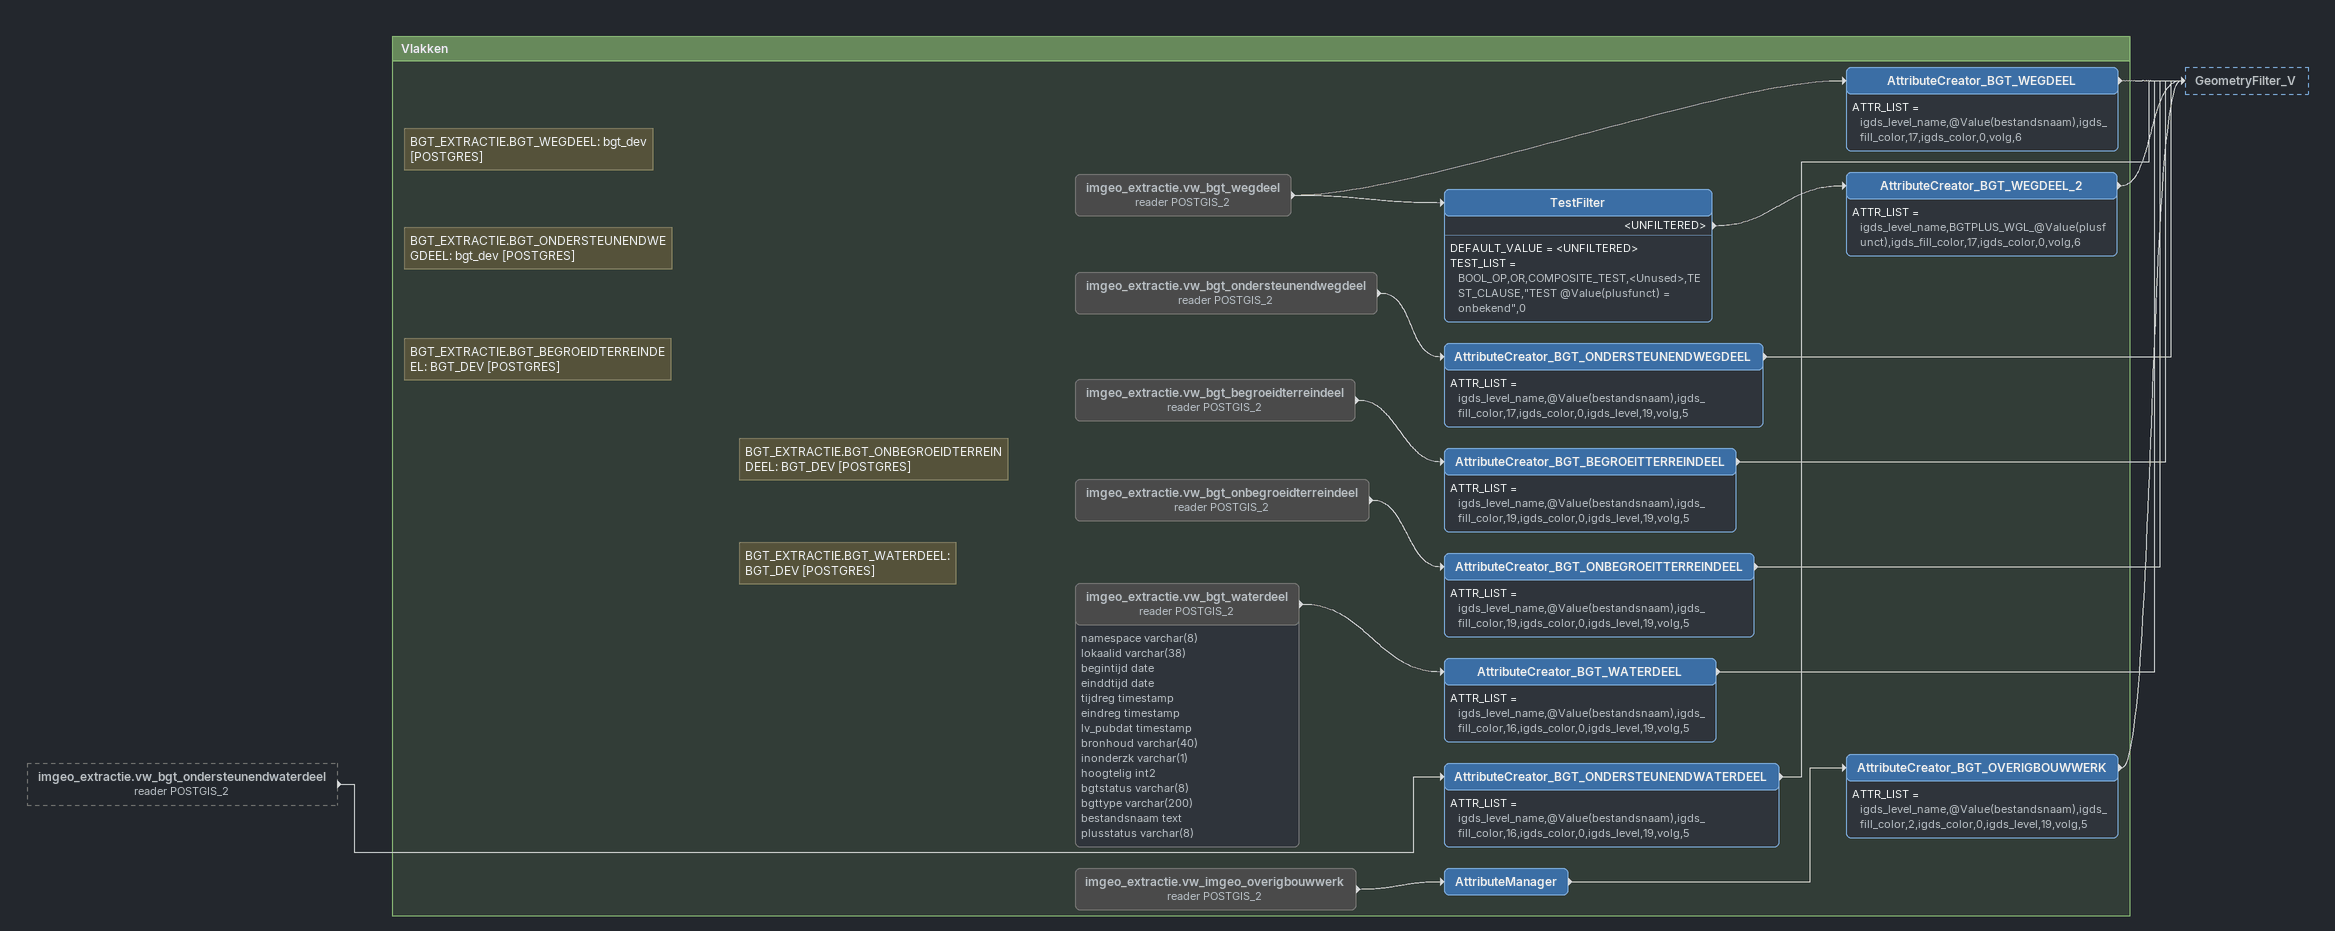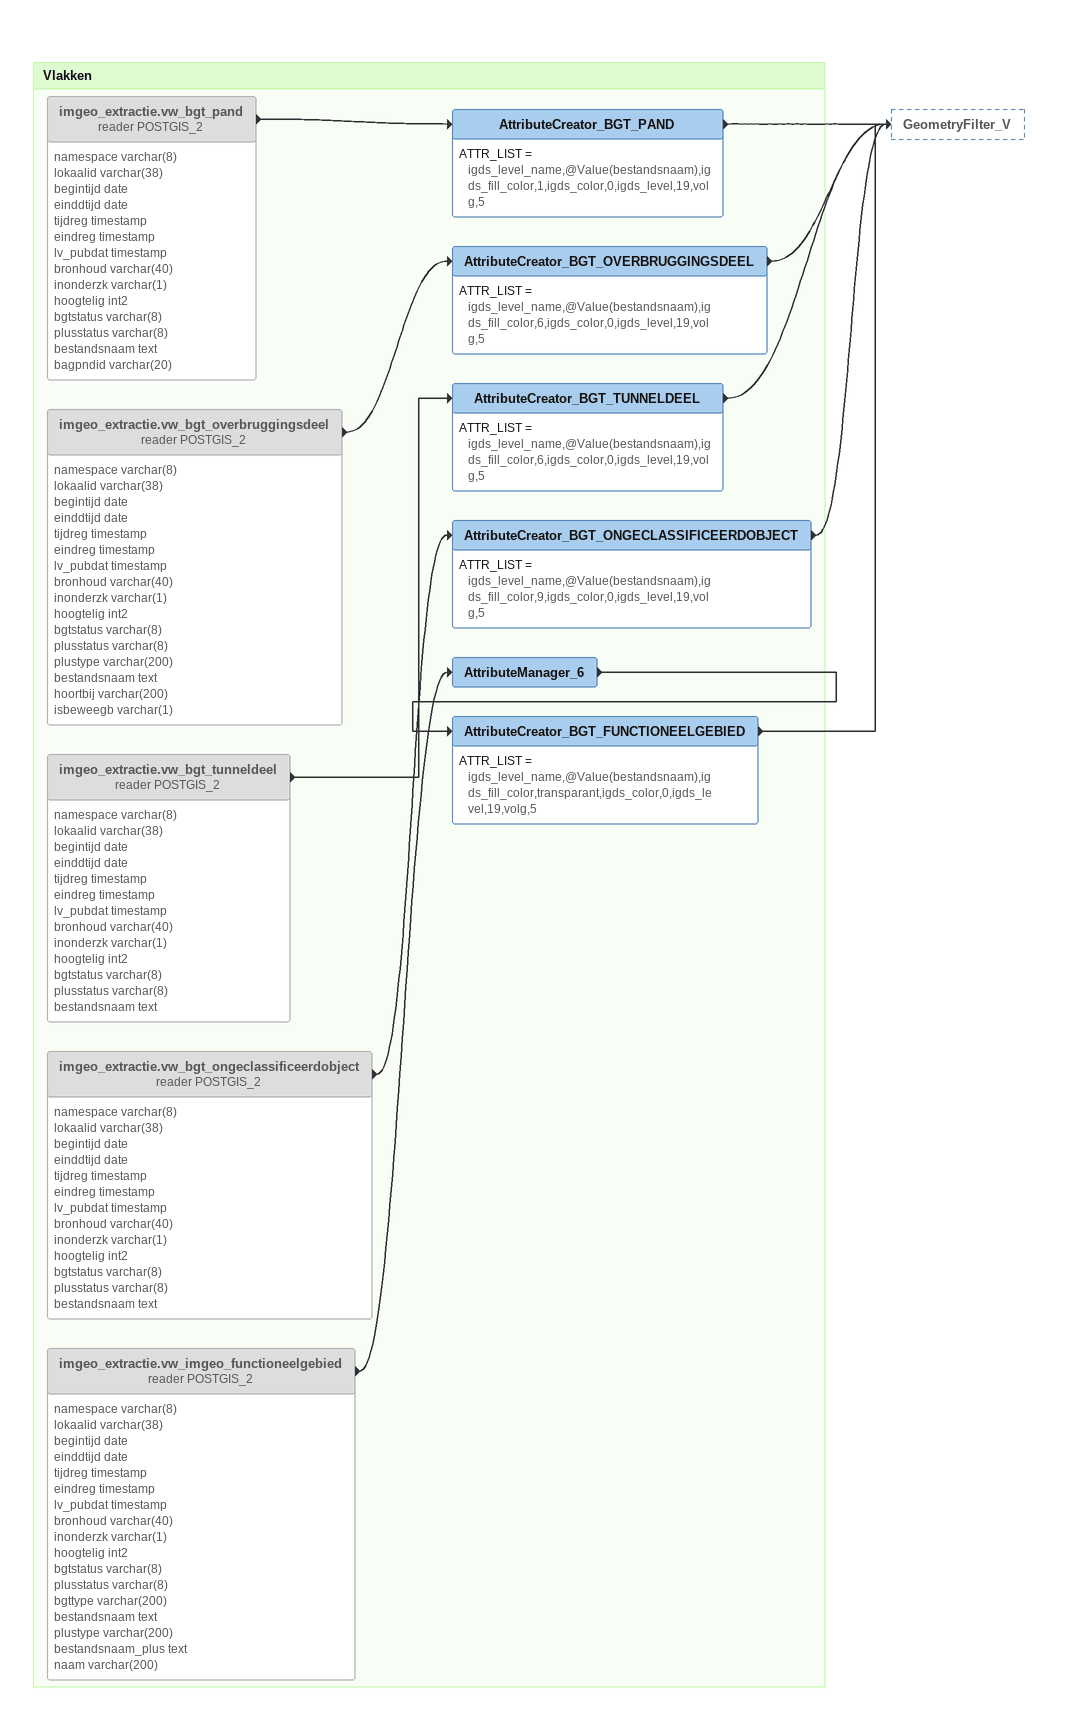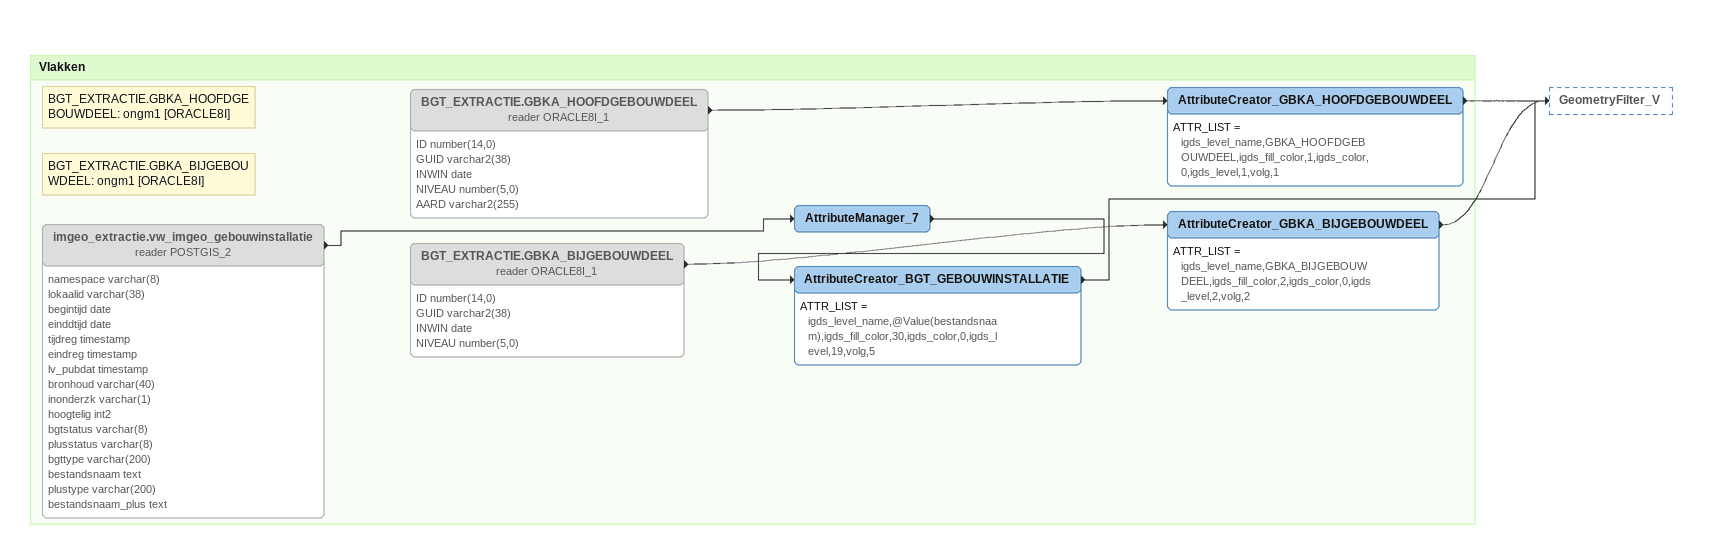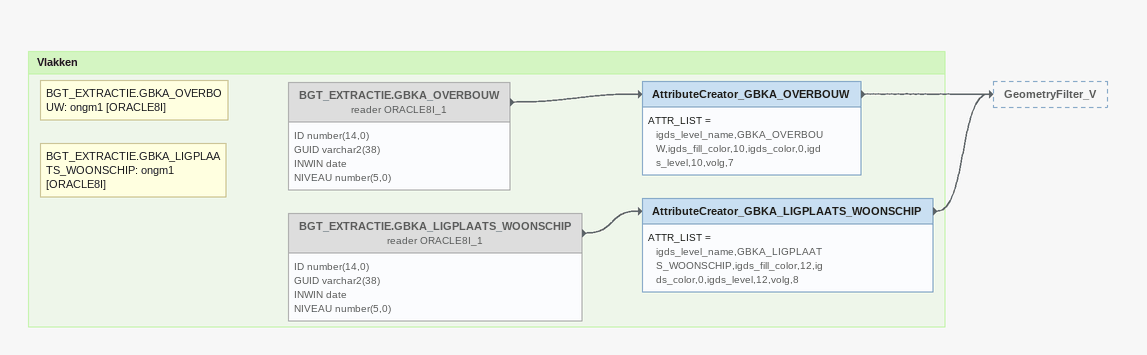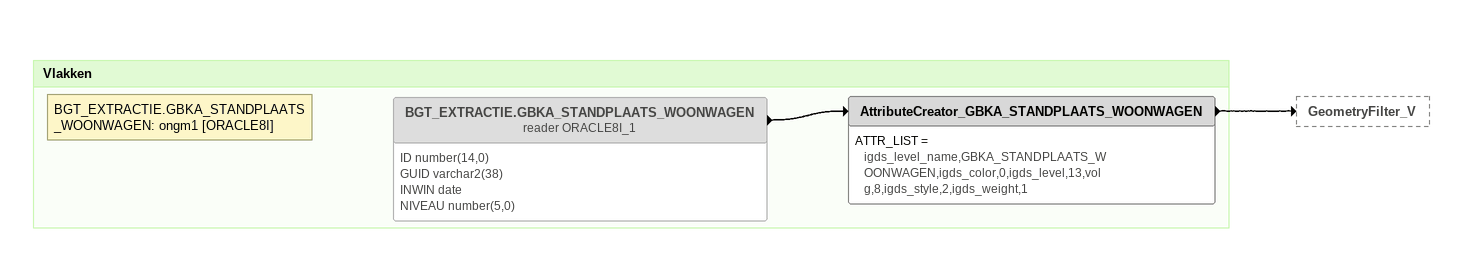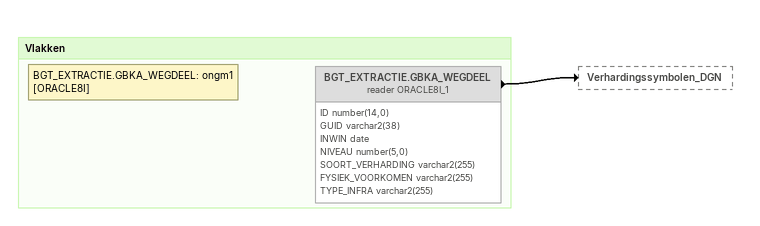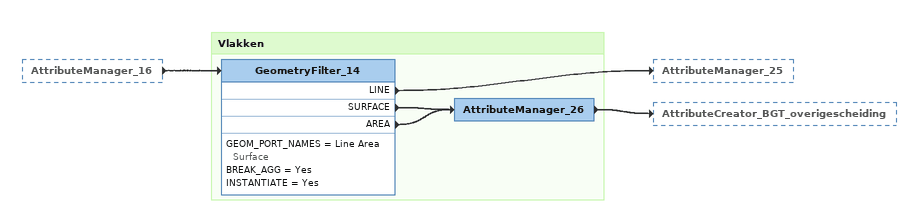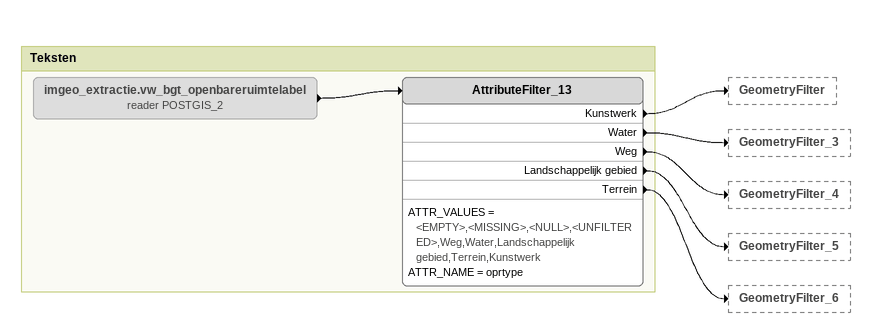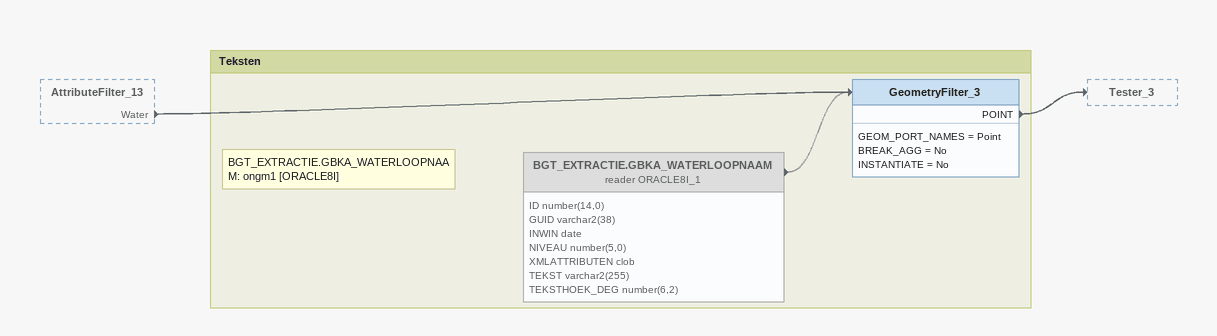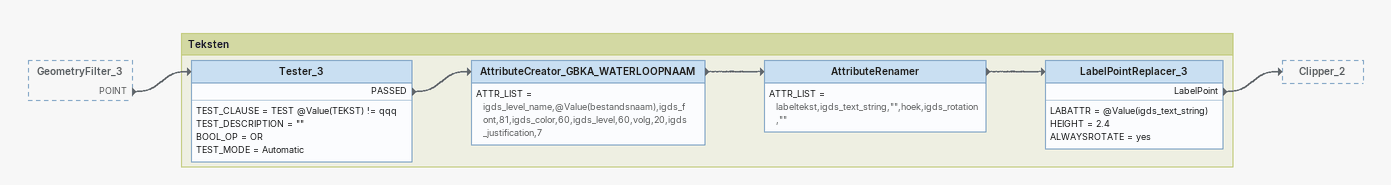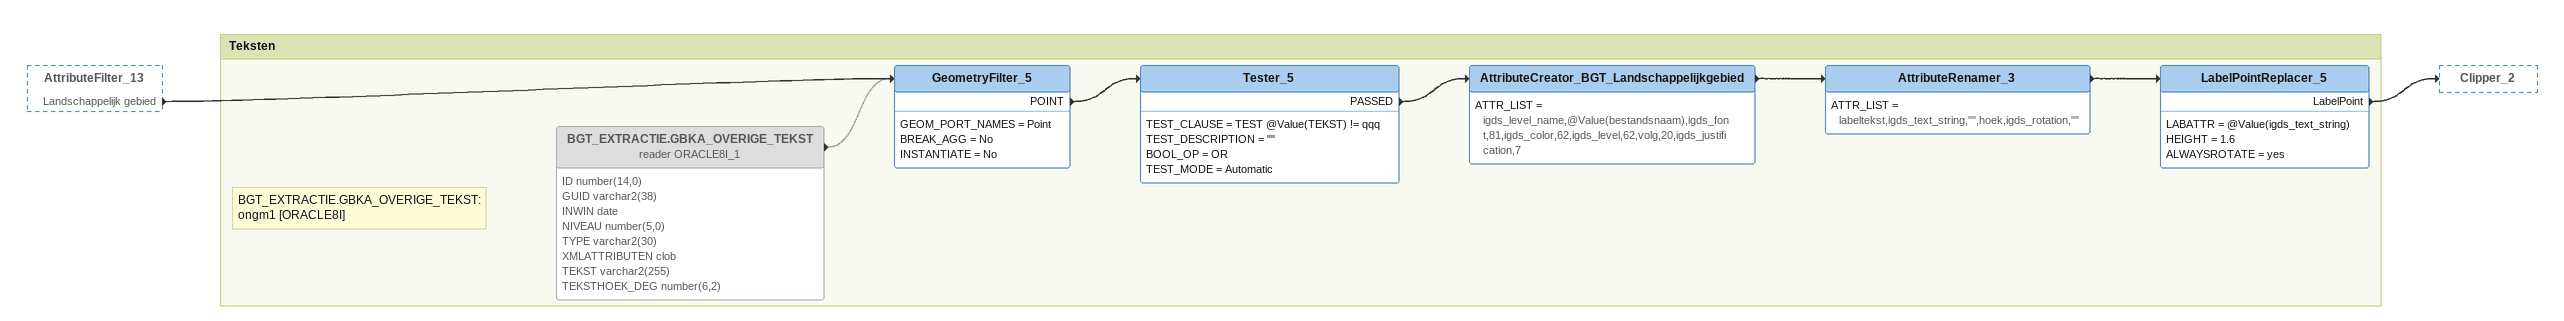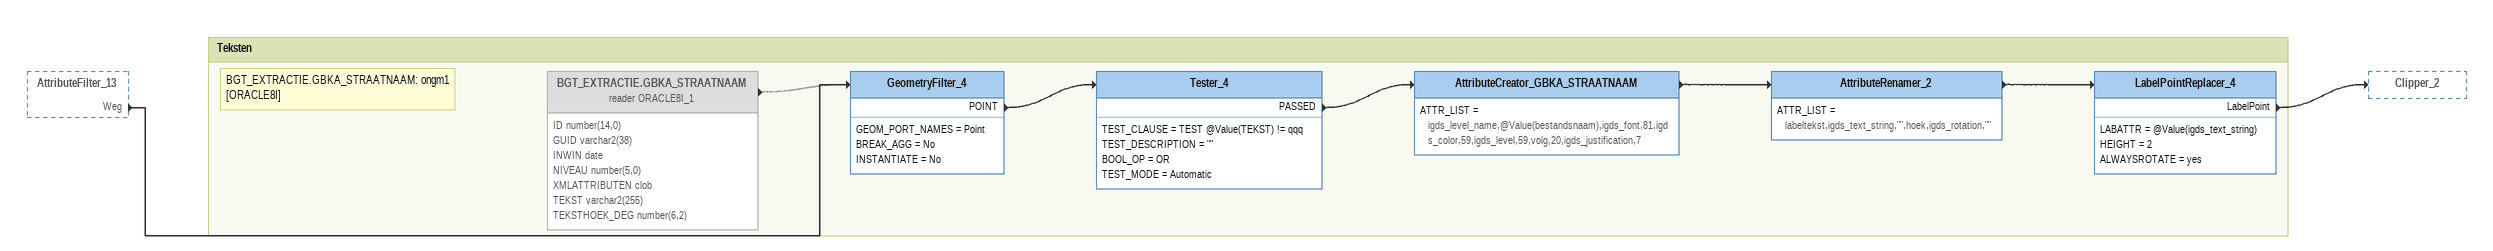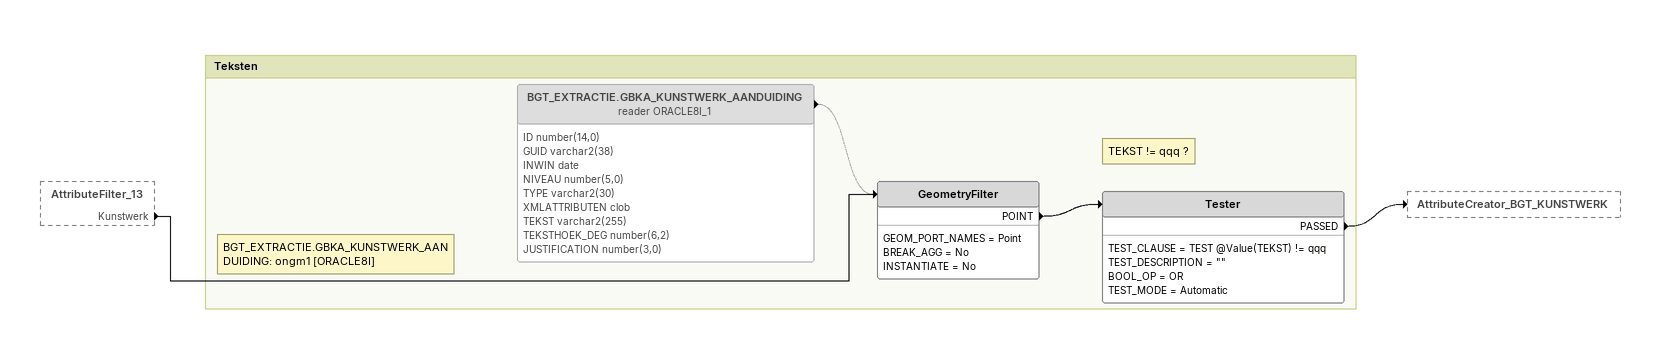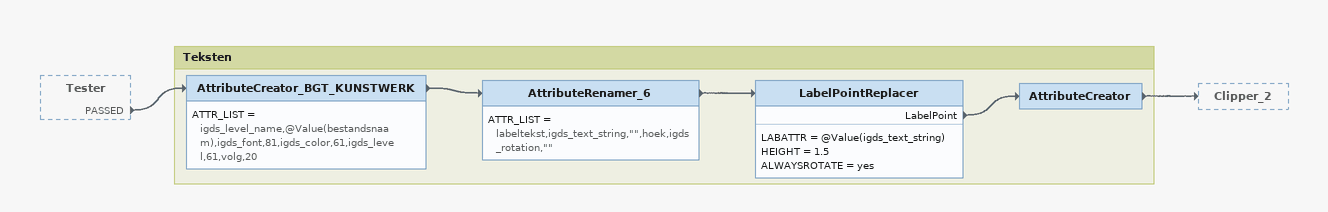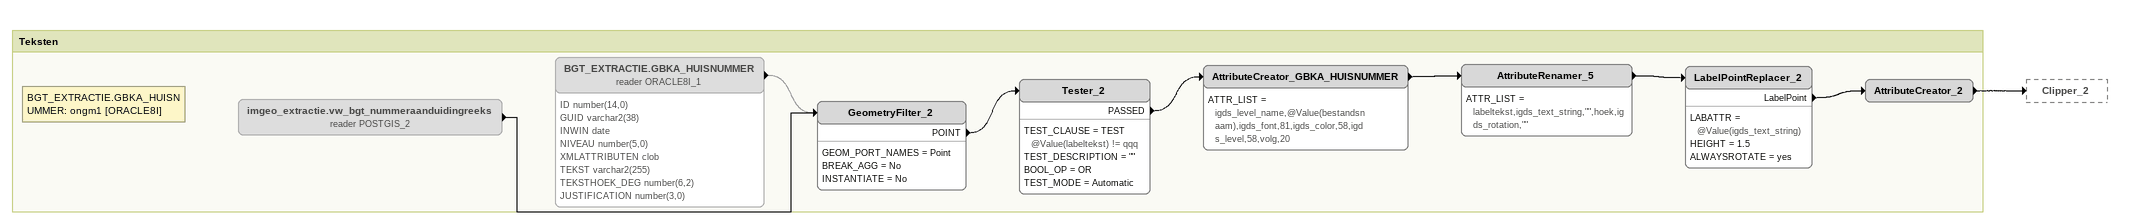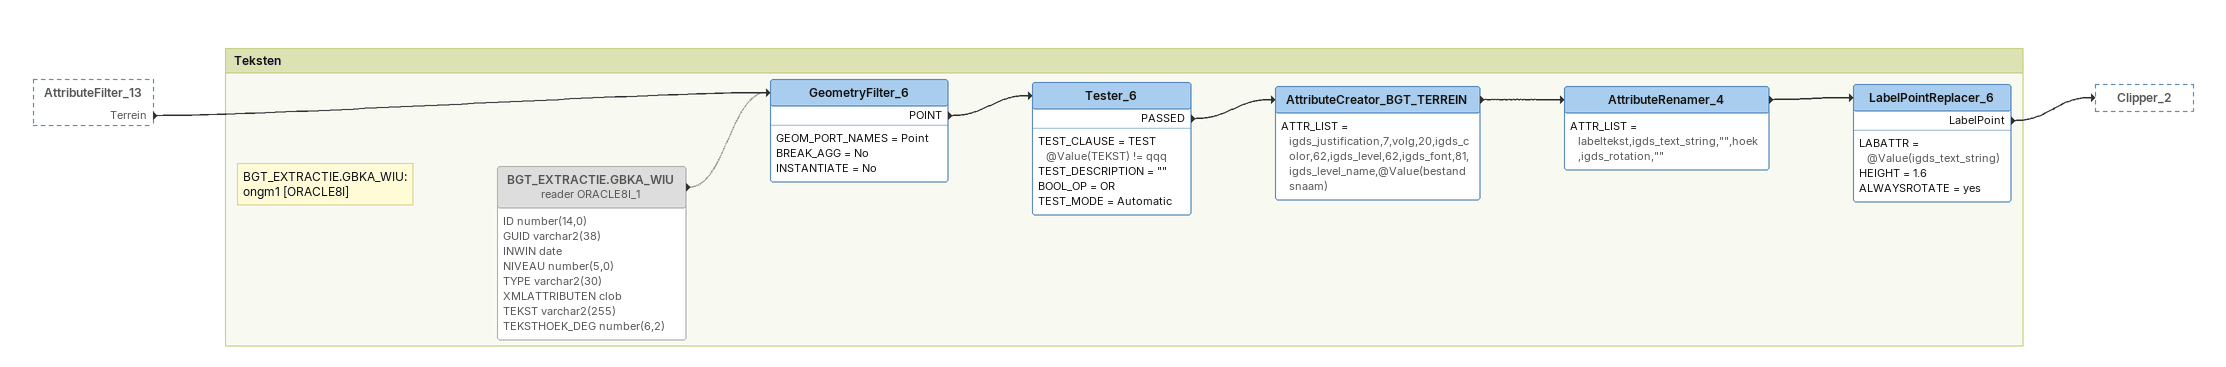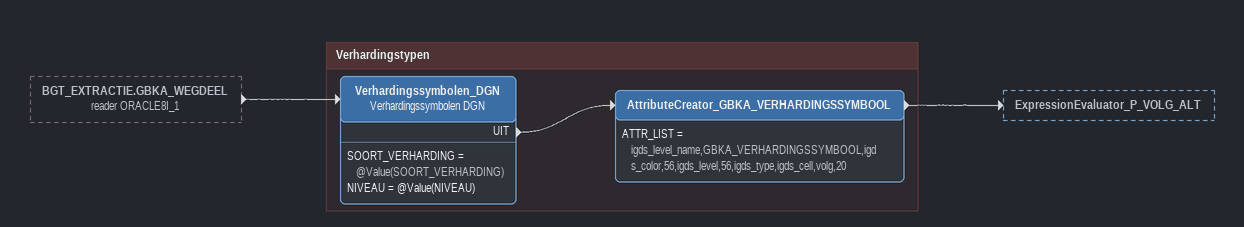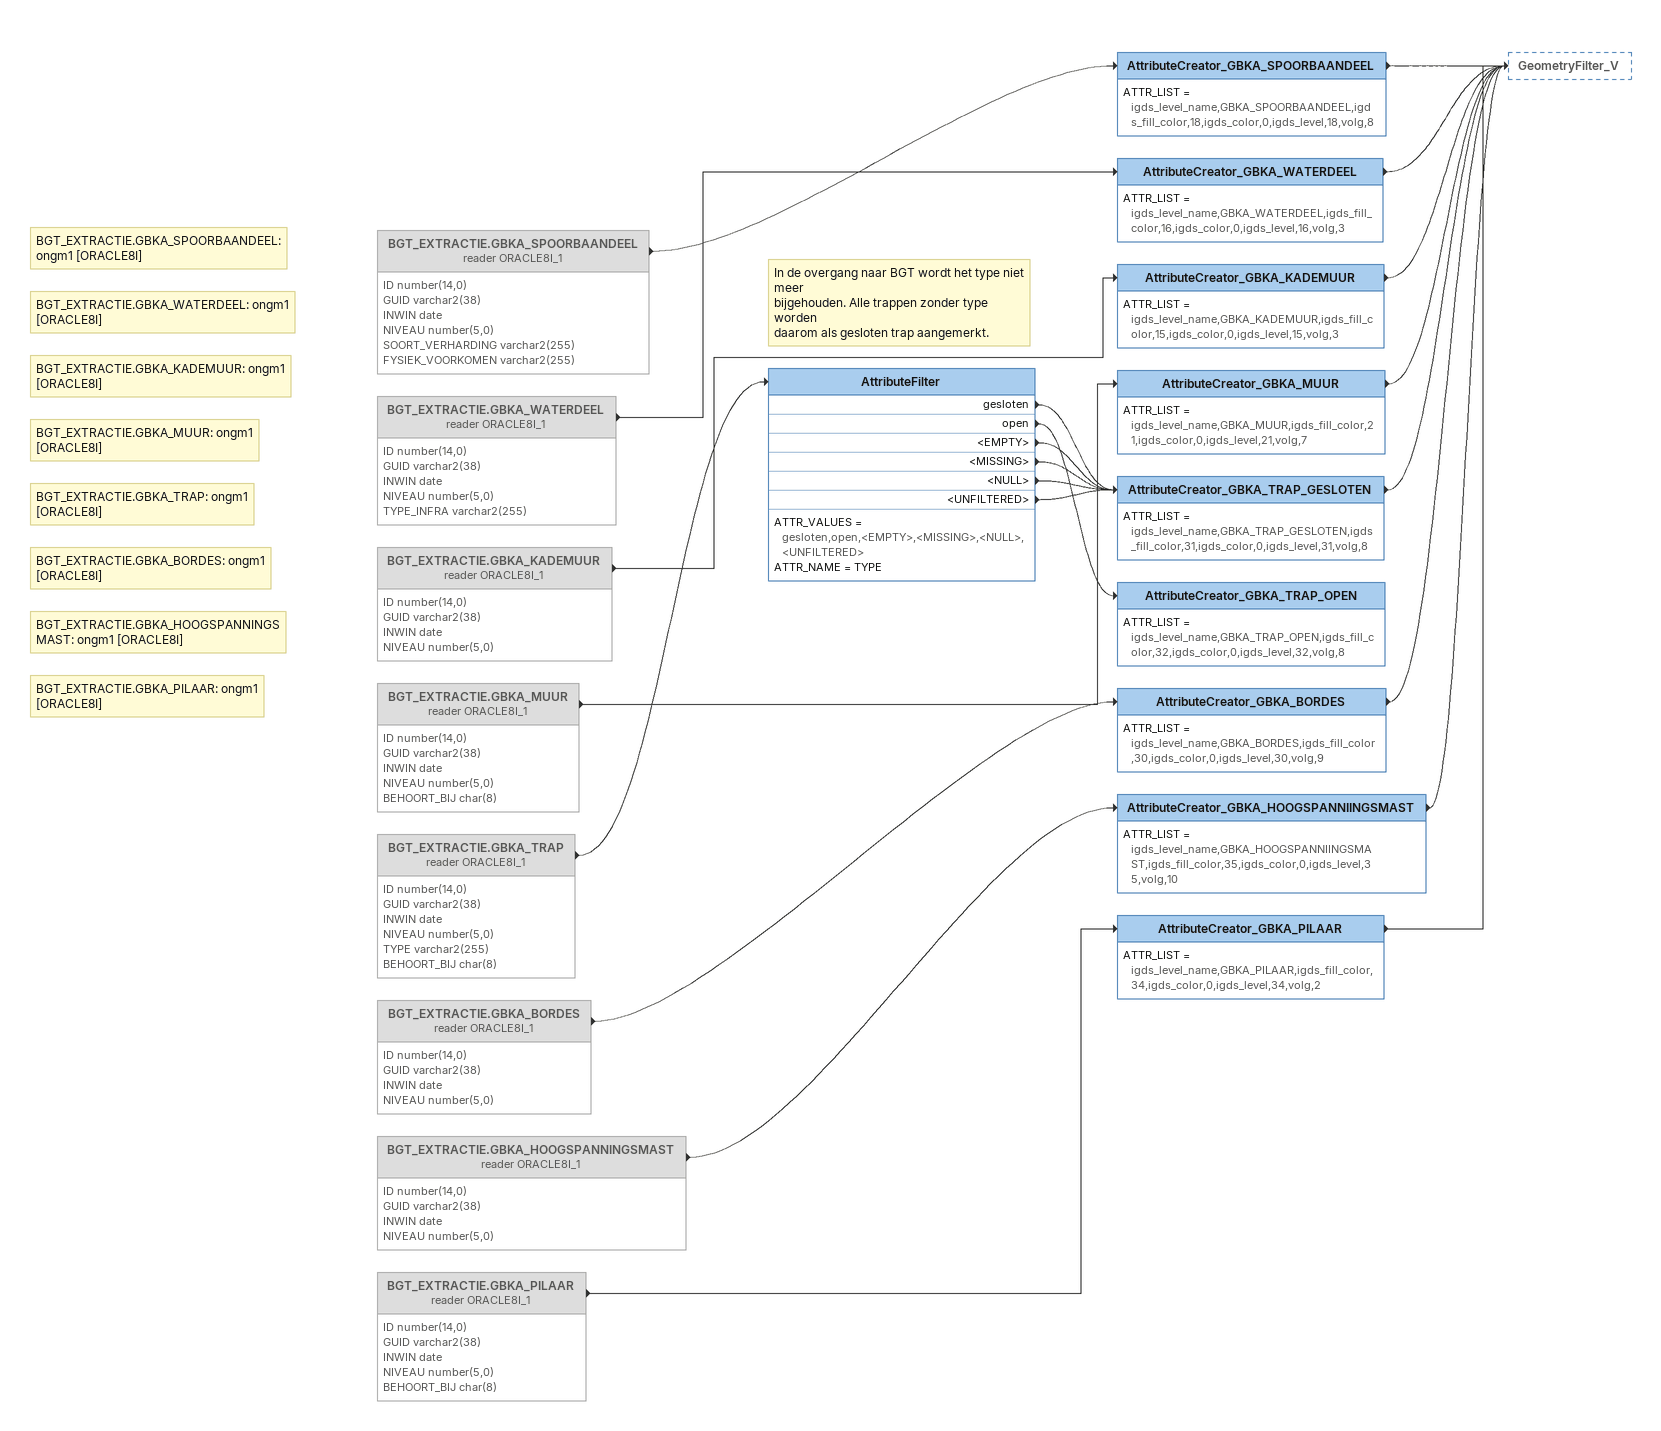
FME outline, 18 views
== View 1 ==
imgeo_extractie.vw_bgt_ondersteunendwaterdeel (reader POSTGIS_2) [outside]
    -> AttributeCreator_BGT_ONDERSTEUNENDWATERDEEL

Bookmark: Vlakken
Note: BGT_EXTRACTIE.BGT_BEGROEIDTERREINDEEL: BGT_DEV [POSTGRES]
imgeo_extractie.vw_bgt_begroeidterreindeel (reader POSTGIS_2) [off]
    -> AttributeCreator_BGT_BEGROEITTERREINDEEL
AttributeCreator_BGT_BEGROEITTERREINDEEL
    ATTR_LIST = igds_level_name,@Value(bestandsnaam),igds_fill_color,19,igds_color,0,igds_level,19,volg,5
    -> GeometryFilter_V
AttributeCreator_BGT_ONDERSTEUNENDWATERDEEL
    ATTR_LIST = igds_level_name,@Value(bestandsnaam),igds_fill_color,16,igds_color,0,igds_level,19,volg,5
    -> GeometryFilter_V
Note: BGT_EXTRACTIE.BGT_WEGDEEL: bgt_dev [POSTGRES]
imgeo_extractie.vw_bgt_wegdeel (reader POSTGIS_2) [off]
    -> TestFilter
    -> AttributeCreator_BGT_WEGDEEL
AttributeCreator_BGT_WEGDEEL
    ATTR_LIST = igds_level_name,@Value(bestandsnaam),igds_fill_color,17,igds_color,0,volg,6
    -> GeometryFilter_V
TestFilter
    DEFAULT_VALUE = <UNFILTERED>
    TEST_LIST = BOOL_OP,OR,COMPOSITE_TEST,<Unused>,TEST_CLAUSE,"TEST @Value(plusfunct) = onbekend",0
    <UNFILTERED> -> AttributeCreator_BGT_WEGDEEL_2
AttributeCreator_BGT_WEGDEEL_2
    ATTR_LIST = igds_level_name,BGTPLUS_WGL_@Value(plusfunct),igds_fill_color,17,igds_color,0,volg,6
    -> GeometryFilter_V
Note: BGT_EXTRACTIE.BGT_ONDERSTEUNENDWEGDEEL: bgt_dev [POSTGRES]
imgeo_extractie.vw_bgt_ondersteunendwegdeel (reader POSTGIS_2) [off]
    -> AttributeCreator_BGT_ONDERSTEUNENDWEGDEEL
AttributeCreator_BGT_ONDERSTEUNENDWEGDEEL
    ATTR_LIST = igds_level_name,@Value(bestandsnaam),igds_fill_color,17,igds_color,0,igds_level,19,volg,5
    -> GeometryFilter_V
Note: BGT_EXTRACTIE.BGT_ONBEGROEIDTERREINDEEL: BGT_DEV [POSTGRES]
imgeo_extractie.vw_bgt_onbegroeidterreindeel (reader POSTGIS_2) [off]
    -> AttributeCreator_BGT_ONBEGROEITTERREINDEEL
AttributeCreator_BGT_ONBEGROEITTERREINDEEL
    ATTR_LIST = igds_level_name,@Value(bestandsnaam),igds_fill_color,19,igds_color,0,igds_level,19,volg,5
    -> GeometryFilter_V
Note: BGT_EXTRACTIE.BGT_WATERDEEL: BGT_DEV [POSTGRES]
imgeo_extractie.vw_bgt_waterdeel (reader POSTGIS_2) [off]
    attributes: namespace varchar(8), lokaalid varchar(38), begintijd date, einddtijd date, tijdreg timestamp, eindreg timestamp, lv_pubdat timestamp, bronhoud varchar(40), inonderzk varchar(1), hoogtelig int2, bgtstatus varchar(8), bgttype varchar(200), bestandsnaam text, plusstatus varchar(8)
    -> AttributeCreator_BGT_WATERDEEL
AttributeCreator_BGT_WATERDEEL
    ATTR_LIST = igds_level_name,@Value(bestandsnaam),igds_fill_color,16,igds_color,0,igds_level,19,volg,5
    -> GeometryFilter_V
imgeo_extractie.vw_imgeo_overigbouwwerk (reader POSTGIS_2) [off]
    -> AttributeManager
AttributeManager
    -> AttributeCreator_BGT_OVERIGBOUWWERK
AttributeCreator_BGT_OVERIGBOUWWERK
    ATTR_LIST = igds_level_name,@Value(bestandsnaam),igds_fill_color,2,igds_color,0,igds_level,19,volg,5
    -> GeometryFilter_V

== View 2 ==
Bookmark: Vlakken
imgeo_extractie.vw_bgt_pand (reader POSTGIS_2) [off]
    attributes: namespace varchar(8), lokaalid varchar(38), begintijd date, einddtijd date, tijdreg timestamp, eindreg timestamp, lv_pubdat timestamp, bronhoud varchar(40), inonderzk varchar(1), hoogtelig int2, bgtstatus varchar(8), plusstatus varchar(8), bestandsnaam text, bagpndid varchar(20)
    -> AttributeCreator_BGT_PAND
AttributeCreator_BGT_PAND
    ATTR_LIST = igds_level_name,@Value(bestandsnaam),igds_fill_color,1,igds_color,0,igds_level,19,volg,5
    -> GeometryFilter_V
imgeo_extractie.vw_bgt_overbruggingsdeel (reader POSTGIS_2) [off]
    attributes: namespace varchar(8), lokaalid varchar(38), begintijd date, einddtijd date, tijdreg timestamp, eindreg timestamp, lv_pubdat timestamp, bronhoud varchar(40), inonderzk varchar(1), hoogtelig int2, bgtstatus varchar(8), plusstatus varchar(8), plustype varchar(200), bestandsnaam text, hoortbij varchar(200), isbeweegb varchar(1)
    -> AttributeCreator_BGT_OVERBRUGGINGSDEEL
AttributeCreator_BGT_OVERBRUGGINGSDEEL
    ATTR_LIST = igds_level_name,@Value(bestandsnaam),igds_fill_color,6,igds_color,0,igds_level,19,volg,5
    -> GeometryFilter_V
imgeo_extractie.vw_bgt_tunneldeel (reader POSTGIS_2) [off]
    attributes: namespace varchar(8), lokaalid varchar(38), begintijd date, einddtijd date, tijdreg timestamp, eindreg timestamp, lv_pubdat timestamp, bronhoud varchar(40), inonderzk varchar(1), hoogtelig int2, bgtstatus varchar(8), plusstatus varchar(8), bestandsnaam text
    -> AttributeCreator_BGT_TUNNELDEEL
AttributeCreator_BGT_TUNNELDEEL
    ATTR_LIST = igds_level_name,@Value(bestandsnaam),igds_fill_color,6,igds_color,0,igds_level,19,volg,5
    -> GeometryFilter_V
imgeo_extractie.vw_bgt_ongeclassificeerdobject (reader POSTGIS_2) [off]
    attributes: namespace varchar(8), lokaalid varchar(38), begintijd date, einddtijd date, tijdreg timestamp, eindreg timestamp, lv_pubdat timestamp, bronhoud varchar(40), inonderzk varchar(1), hoogtelig int2, bgtstatus varchar(8), plusstatus varchar(8), bestandsnaam text
    -> AttributeCreator_BGT_ONGECLASSIFICEERDOBJECT
AttributeCreator_BGT_ONGECLASSIFICEERDOBJECT
    ATTR_LIST = igds_level_name,@Value(bestandsnaam),igds_fill_color,9,igds_color,0,igds_level,19,volg,5
    -> GeometryFilter_V
imgeo_extractie.vw_imgeo_functioneelgebied (reader POSTGIS_2) [off]
    attributes: namespace varchar(8), lokaalid varchar(38), begintijd date, einddtijd date, tijdreg timestamp, eindreg timestamp, lv_pubdat timestamp, bronhoud varchar(40), inonderzk varchar(1), hoogtelig int2, bgtstatus varchar(8), plusstatus varchar(8), bgttype varchar(200), bestandsnaam text, plustype varchar(200), bestandsnaam_plus text, naam varchar(200)
    -> AttributeManager_6
AttributeManager_6
    -> AttributeCreator_BGT_FUNCTIONEELGEBIED
AttributeCreator_BGT_FUNCTIONEELGEBIED
    ATTR_LIST = igds_level_name,@Value(bestandsnaam),igds_fill_color,transparant,igds_color,0,igds_level,19,volg,5
    -> GeometryFilter_V

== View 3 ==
Bookmark: Vlakken
imgeo_extractie.vw_imgeo_gebouwinstallatie (reader POSTGIS_2) [off]
    attributes: namespace varchar(8), lokaalid varchar(38), begintijd date, einddtijd date, tijdreg timestamp, eindreg timestamp, lv_pubdat timestamp, bronhoud varchar(40), inonderzk varchar(1), hoogtelig int2, bgtstatus varchar(8), plusstatus varchar(8), bgttype varchar(200), bestandsnaam text, plustype varchar(200), bestandsnaam_plus text
    -> AttributeManager_7
AttributeManager_7
    -> AttributeCreator_BGT_GEBOUWINSTALLATIE
AttributeCreator_BGT_GEBOUWINSTALLATIE
    ATTR_LIST = igds_level_name,@Value(bestandsnaam),igds_fill_color,30,igds_color,0,igds_level,19,volg,5
    -> GeometryFilter_V
Note: BGT_EXTRACTIE.GBKA_HOOFDGEBOUWDEEL: ongm1 [ORACLE8I]
BGT_EXTRACTIE.GBKA_HOOFDGEBOUWDEEL (reader ORACLE8I_1) [off]
    attributes: ID number(14,0), GUID varchar2(38), INWIN date, NIVEAU number(5,0), AARD varchar2(255)
    -> AttributeCreator_GBKA_HOOFDGEBOUWDEEL
AttributeCreator_GBKA_HOOFDGEBOUWDEEL
    ATTR_LIST = igds_level_name,GBKA_HOOFDGEBOUWDEEL,igds_fill_color,1,igds_color,0,igds_level,1,volg,1
    -> GeometryFilter_V
Note: BGT_EXTRACTIE.GBKA_BIJGEBOUWDEEL: ongm1 [ORACLE8I]
BGT_EXTRACTIE.GBKA_BIJGEBOUWDEEL (reader ORACLE8I_1) [off]
    attributes: ID number(14,0), GUID varchar2(38), INWIN date, NIVEAU number(5,0)
    -> AttributeCreator_GBKA_BIJGEBOUWDEEL
AttributeCreator_GBKA_BIJGEBOUWDEEL
    ATTR_LIST = igds_level_name,GBKA_BIJGEBOUWDEEL,igds_fill_color,2,igds_color,0,igds_level,2,volg,2
    -> GeometryFilter_V

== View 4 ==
Bookmark: Vlakken
Note: BGT_EXTRACTIE.GBKA_OVERBOUW: ongm1 [ORACLE8I]
BGT_EXTRACTIE.GBKA_OVERBOUW (reader ORACLE8I_1) [off]
    attributes: ID number(14,0), GUID varchar2(38), INWIN date, NIVEAU number(5,0)
    -> AttributeCreator_GBKA_OVERBOUW
AttributeCreator_GBKA_OVERBOUW
    ATTR_LIST = igds_level_name,GBKA_OVERBOUW,igds_fill_color,10,igds_color,0,igds_level,10,volg,7
    -> GeometryFilter_V
Note: BGT_EXTRACTIE.GBKA_LIGPLAATS_WOONSCHIP: ongm1 [ORACLE8I]
BGT_EXTRACTIE.GBKA_LIGPLAATS_WOONSCHIP (reader ORACLE8I_1) [off]
    attributes: ID number(14,0), GUID varchar2(38), INWIN date, NIVEAU number(5,0)
    -> AttributeCreator_GBKA_LIGPLAATS_WOONSCHIP
AttributeCreator_GBKA_LIGPLAATS_WOONSCHIP
    ATTR_LIST = igds_level_name,GBKA_LIGPLAATS_WOONSCHIP,igds_fill_color,12,igds_color,0,igds_level,12,volg,8
    -> GeometryFilter_V

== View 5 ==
Bookmark: Vlakken
Note: BGT_EXTRACTIE.GBKA_STANDPLAATS_WOONWAGEN: ongm1 [ORACLE8I]
BGT_EXTRACTIE.GBKA_STANDPLAATS_WOONWAGEN (reader ORACLE8I_1) [off]
    attributes: ID number(14,0), GUID varchar2(38), INWIN date, NIVEAU number(5,0)
    -> AttributeCreator_GBKA_STANDPLAATS_WOONWAGEN
AttributeCreator_GBKA_STANDPLAATS_WOONWAGEN
    ATTR_LIST = igds_level_name,GBKA_STANDPLAATS_WOONWAGEN,igds_color,0,igds_level,13,volg,8,igds_style,2,igds_weight,1
    -> GeometryFilter_V

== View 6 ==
Bookmark: Vlakken
Note: BGT_EXTRACTIE.GBKA_WEGDEEL: ongm1 [ORACLE8I]
BGT_EXTRACTIE.GBKA_WEGDEEL (reader ORACLE8I_1) [off]
    attributes: ID number(14,0), GUID varchar2(38), INWIN date, NIVEAU number(5,0), SOORT_VERHARDING varchar2(255), FYSIEK_VOORKOMEN varchar2(255), TYPE_INFRA varchar2(255)
    -> Verhardingssymbolen_DGN

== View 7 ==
AttributeManager_16 [outside]
    -> GeometryFilter_14

Bookmark: Vlakken
GeometryFilter_14
    GEOM_PORT_NAMES = Line Area Surface
    BREAK_AGG = Yes
    INSTANTIATE = Yes
    LINE -> AttributeManager_25
    SURFACE -> AttributeManager_26
    AREA -> AttributeManager_26
AttributeManager_26
    -> AttributeCreator_BGT_overigescheiding

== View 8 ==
Bookmark: Teksten
imgeo_extractie.vw_bgt_openbareruimtelabel (reader POSTGIS_2) [off]
    -> AttributeFilter_13
AttributeFilter_13
    ATTR_VALUES = <EMPTY>,<MISSING>,<NULL>,<UNFILTERED>,Weg,Water,Landschappelijk gebied,Terrein,Kunstwerk
    ATTR_NAME = oprtype
    Kunstwerk -> GeometryFilter
    Water -> GeometryFilter_3
    Weg -> GeometryFilter_4
    Landschappelijk gebied -> GeometryFilter_5
    Terrein -> GeometryFilter_6

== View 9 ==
AttributeFilter_13 [outside]
    Water -> GeometryFilter_3

Bookmark: Teksten
Note: BGT_EXTRACTIE.GBKA_WATERLOOPNAAM: ongm1 [ORACLE8I]
BGT_EXTRACTIE.GBKA_WATERLOOPNAAM (reader ORACLE8I_1) [off]
    attributes: ID number(14,0), GUID varchar2(38), INWIN date, NIVEAU number(5,0), XMLATTRIBUTEN clob, TEKST varchar2(255), TEKSTHOEK_DEG number(6,2)
    -> GeometryFilter_3 [off]
GeometryFilter_3
    GEOM_PORT_NAMES = Point
    BREAK_AGG = No
    INSTANTIATE = No
    POINT -> Tester_3

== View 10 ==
GeometryFilter_3 [outside]
    POINT -> Tester_3

Bookmark: Teksten
Tester_3
    TEST_CLAUSE = TEST @Value(TEKST) != qqq
    TEST_DESCRIPTION = ""
    BOOL_OP = OR
    TEST_MODE = Automatic
    PASSED -> AttributeCreator_GBKA_WATERLOOPNAAM
AttributeCreator_GBKA_WATERLOOPNAAM
    ATTR_LIST = igds_level_name,@Value(bestandsnaam),igds_font,81,igds_color,60,igds_level,60,volg,20,igds_justification,7
    -> AttributeRenamer
AttributeRenamer
    ATTR_LIST = labeltekst,igds_text_string,"",hoek,igds_rotation,""
    -> LabelPointReplacer_3
LabelPointReplacer_3
    LABATTR = @Value(igds_text_string)
    HEIGHT = 2.4
    ALWAYSROTATE = yes
    LabelPoint -> Clipper_2

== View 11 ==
AttributeFilter_13 [outside]
    Landschappelijk gebied -> GeometryFilter_5

Bookmark: Teksten
Note: BGT_EXTRACTIE.GBKA_OVERIGE_TEKST: ongm1 [ORACLE8I]
BGT_EXTRACTIE.GBKA_OVERIGE_TEKST (reader ORACLE8I_1) [off]
    attributes: ID number(14,0), GUID varchar2(38), INWIN date, NIVEAU number(5,0), TYPE varchar2(30), XMLATTRIBUTEN clob, TEKST varchar2(255), TEKSTHOEK_DEG number(6,2)
    -> GeometryFilter_5 [off]
GeometryFilter_5
    GEOM_PORT_NAMES = Point
    BREAK_AGG = No
    INSTANTIATE = No
    POINT -> Tester_5
Tester_5
    TEST_CLAUSE = TEST @Value(TEKST) != qqq
    TEST_DESCRIPTION = ""
    BOOL_OP = OR
    TEST_MODE = Automatic
    PASSED -> AttributeCreator_BGT_Landschappelijkgebied
AttributeCreator_BGT_Landschappelijkgebied
    ATTR_LIST = igds_level_name,@Value(bestandsnaam),igds_font,81,igds_color,62,igds_level,62,volg,20,igds_justification,7
    -> AttributeRenamer_3
AttributeRenamer_3
    ATTR_LIST = labeltekst,igds_text_string,"",hoek,igds_rotation,""
    -> LabelPointReplacer_5
LabelPointReplacer_5
    LABATTR = @Value(igds_text_string)
    HEIGHT = 1.6
    ALWAYSROTATE = yes
    LabelPoint -> Clipper_2

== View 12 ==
AttributeFilter_13 [outside]
    Weg -> GeometryFilter_4

Bookmark: Teksten
Note: BGT_EXTRACTIE.GBKA_STRAATNAAM: ongm1 [ORACLE8I]
BGT_EXTRACTIE.GBKA_STRAATNAAM (reader ORACLE8I_1) [off]
    attributes: ID number(14,0), GUID varchar2(38), INWIN date, NIVEAU number(5,0), XMLATTRIBUTEN clob, TEKST varchar2(255), TEKSTHOEK_DEG number(6,2)
    -> GeometryFilter_4 [off]
GeometryFilter_4
    GEOM_PORT_NAMES = Point
    BREAK_AGG = No
    INSTANTIATE = No
    POINT -> Tester_4
Tester_4
    TEST_CLAUSE = TEST @Value(TEKST) != qqq
    TEST_DESCRIPTION = ""
    BOOL_OP = OR
    TEST_MODE = Automatic
    PASSED -> AttributeCreator_GBKA_STRAATNAAM
AttributeCreator_GBKA_STRAATNAAM
    ATTR_LIST = igds_level_name,@Value(bestandsnaam),igds_font,81,igds_color,59,igds_level,59,volg,20,igds_justification,7
    -> AttributeRenamer_2
AttributeRenamer_2
    ATTR_LIST = labeltekst,igds_text_string,"",hoek,igds_rotation,""
    -> LabelPointReplacer_4
LabelPointReplacer_4
    LABATTR = @Value(igds_text_string)
    HEIGHT = 2
    ALWAYSROTATE = yes
    LabelPoint -> Clipper_2

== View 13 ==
AttributeFilter_13 [outside]
    Kunstwerk -> GeometryFilter

Bookmark: Teksten
Note: BGT_EXTRACTIE.GBKA_KUNSTWERK_AANDUIDING: ongm1 [ORACLE8I]
BGT_EXTRACTIE.GBKA_KUNSTWERK_AANDUIDING (reader ORACLE8I_1) [off]
    attributes: ID number(14,0), GUID varchar2(38), INWIN date, NIVEAU number(5,0), TYPE varchar2(30), XMLATTRIBUTEN clob, TEKST varchar2(255), TEKSTHOEK_DEG number(6,2), JUSTIFICATION number(3,0)
    -> GeometryFilter [off]
GeometryFilter
    GEOM_PORT_NAMES = Point
    BREAK_AGG = No
    INSTANTIATE = No
    POINT -> Tester
Note: TEKST != qqq ?
Tester
    TEST_CLAUSE = TEST @Value(TEKST) != qqq
    TEST_DESCRIPTION = ""
    BOOL_OP = OR
    TEST_MODE = Automatic
    PASSED -> AttributeCreator_BGT_KUNSTWERK

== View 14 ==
Tester [outside]
    PASSED -> AttributeCreator_BGT_KUNSTWERK

Bookmark: Teksten
AttributeCreator_BGT_KUNSTWERK
    ATTR_LIST = igds_level_name,@Value(bestandsnaam),igds_font,81,igds_color,61,igds_level,61,volg,20
    -> AttributeRenamer_6
AttributeRenamer_6
    ATTR_LIST = labeltekst,igds_text_string,"",hoek,igds_rotation,""
    -> LabelPointReplacer
LabelPointReplacer
    LABATTR = @Value(igds_text_string)
    HEIGHT = 1.5
    ALWAYSROTATE = yes
    LabelPoint -> AttributeCreator
AttributeCreator
    -> Clipper_2

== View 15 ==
Bookmark: Teksten
Note: BGT_EXTRACTIE.GBKA_HUISNUMMER: ongm1 [ORACLE8I]
imgeo_extractie.vw_bgt_nummeraanduidingreeks (reader POSTGIS_2) [off]
    -> GeometryFilter_2
BGT_EXTRACTIE.GBKA_HUISNUMMER (reader ORACLE8I_1) [off]
    attributes: ID number(14,0), GUID varchar2(38), INWIN date, NIVEAU number(5,0), XMLATTRIBUTEN clob, TEKST varchar2(255), TEKSTHOEK_DEG number(6,2), JUSTIFICATION number(3,0)
    -> GeometryFilter_2 [off]
GeometryFilter_2
    GEOM_PORT_NAMES = Point
    BREAK_AGG = No
    INSTANTIATE = No
    POINT -> Tester_2
Tester_2
    TEST_CLAUSE = TEST @Value(labeltekst) != qqq
    TEST_DESCRIPTION = ""
    BOOL_OP = OR
    TEST_MODE = Automatic
    PASSED -> AttributeCreator_GBKA_HUISNUMMER
AttributeCreator_GBKA_HUISNUMMER
    ATTR_LIST = igds_level_name,@Value(bestandsnaam),igds_font,81,igds_color,58,igds_level,58,volg,20
    -> AttributeRenamer_5
AttributeRenamer_5
    ATTR_LIST = labeltekst,igds_text_string,"",hoek,igds_rotation,""
    -> LabelPointReplacer_2
LabelPointReplacer_2
    LABATTR = @Value(igds_text_string)
    HEIGHT = 1.5
    ALWAYSROTATE = yes
    LabelPoint -> AttributeCreator_2
AttributeCreator_2
    -> Clipper_2

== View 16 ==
AttributeFilter_13 [outside]
    Terrein -> GeometryFilter_6

Bookmark: Teksten
Note: BGT_EXTRACTIE.GBKA_WIU: ongm1 [ORACLE8I]
BGT_EXTRACTIE.GBKA_WIU (reader ORACLE8I_1) [off]
    attributes: ID number(14,0), GUID varchar2(38), INWIN date, NIVEAU number(5,0), TYPE varchar2(30), XMLATTRIBUTEN clob, TEKST varchar2(255), TEKSTHOEK_DEG number(6,2)
    -> GeometryFilter_6 [off]
GeometryFilter_6
    GEOM_PORT_NAMES = Point
    BREAK_AGG = No
    INSTANTIATE = No
    POINT -> Tester_6
Tester_6
    TEST_CLAUSE = TEST @Value(TEKST) != qqq
    TEST_DESCRIPTION = ""
    BOOL_OP = OR
    TEST_MODE = Automatic
    PASSED -> AttributeCreator_BGT_TERREIN
AttributeCreator_BGT_TERREIN
    ATTR_LIST = igds_justification,7,volg,20,igds_color,62,igds_level,62,igds_font,81,igds_level_name,@Value(bestandsnaam)
    -> AttributeRenamer_4
AttributeRenamer_4
    ATTR_LIST = labeltekst,igds_text_string,"",hoek,igds_rotation,""
    -> LabelPointReplacer_6
LabelPointReplacer_6
    LABATTR = @Value(igds_text_string)
    HEIGHT = 1.6
    ALWAYSROTATE = yes
    LabelPoint -> Clipper_2

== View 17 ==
BGT_EXTRACTIE.GBKA_WEGDEEL (reader ORACLE8I_1) [outside]
    -> Verhardingssymbolen_DGN

Bookmark: Verhardingstypen
Verhardingssymbolen_DGN: Verhardingssymbolen DGN
    SOORT_VERHARDING = @Value(SOORT_VERHARDING)
    NIVEAU = @Value(NIVEAU)
    UIT -> AttributeCreator_GBKA_VERHARDINGSSYMBOOL
AttributeCreator_GBKA_VERHARDINGSSYMBOOL
    ATTR_LIST = igds_level_name,GBKA_VERHARDINGSSYMBOOL,igds_color,56,igds_level,56,igds_type,igds_cell,volg,20
    -> ExpressionEvaluator_P_VOLG_ALT

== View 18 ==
Note: BGT_EXTRACTIE.GBKA_SPOORBAANDEEL: ongm1 [ORACLE8I]
BGT_EXTRACTIE.GBKA_SPOORBAANDEEL (reader ORACLE8I_1) [off]
    attributes: ID number(14,0), GUID varchar2(38), INWIN date, NIVEAU number(5,0), SOORT_VERHARDING varchar2(255), FYSIEK_VOORKOMEN varchar2(255)
    -> AttributeCreator_GBKA_SPOORBAANDEEL
AttributeCreator_GBKA_SPOORBAANDEEL
    ATTR_LIST = igds_level_name,GBKA_SPOORBAANDEEL,igds_fill_color,18,igds_color,0,igds_level,18,volg,8
    -> GeometryFilter_V
Note: BGT_EXTRACTIE.GBKA_WATERDEEL: ongm1 [ORACLE8I]
BGT_EXTRACTIE.GBKA_WATERDEEL (reader ORACLE8I_1) [off]
    attributes: ID number(14,0), GUID varchar2(38), INWIN date, NIVEAU number(5,0), TYPE_INFRA varchar2(255)
    -> AttributeCreator_GBKA_WATERDEEL
AttributeCreator_GBKA_WATERDEEL
    ATTR_LIST = igds_level_name,GBKA_WATERDEEL,igds_fill_color,16,igds_color,0,igds_level,16,volg,3
    -> GeometryFilter_V
Note: BGT_EXTRACTIE.GBKA_KADEMUUR: ongm1 [ORACLE8I]
BGT_EXTRACTIE.GBKA_KADEMUUR (reader ORACLE8I_1) [off]
    attributes: ID number(14,0), GUID varchar2(38), INWIN date, NIVEAU number(5,0)
    -> AttributeCreator_GBKA_KADEMUUR
AttributeCreator_GBKA_KADEMUUR
    ATTR_LIST = igds_level_name,GBKA_KADEMUUR,igds_fill_color,15,igds_color,0,igds_level,15,volg,3
    -> GeometryFilter_V
Note: BGT_EXTRACTIE.GBKA_MUUR: ongm1 [ORACLE8I]
BGT_EXTRACTIE.GBKA_MUUR (reader ORACLE8I_1) [off]
    attributes: ID number(14,0), GUID varchar2(38), INWIN date, NIVEAU number(5,0), BEHOORT_BIJ char(8)
    -> AttributeCreator_GBKA_MUUR
AttributeCreator_GBKA_MUUR
    ATTR_LIST = igds_level_name,GBKA_MUUR,igds_fill_color,21,igds_color,0,igds_level,21,volg,7
    -> GeometryFilter_V
Note: BGT_EXTRACTIE.GBKA_TRAP: ongm1 [ORACLE8I]
BGT_EXTRACTIE.GBKA_TRAP (reader ORACLE8I_1) [off]
    attributes: ID number(14,0), GUID varchar2(38), INWIN date, NIVEAU number(5,0), TYPE varchar2(255), BEHOORT_BIJ char(8)
    -> AttributeFilter
Note: In de overgang naar BGT wordt het type niet meer / bijgehouden. Alle trappen zonder type worden / daarom als gesloten trap aangemerkt.
AttributeFilter
    ATTR_VALUES = gesloten,open,<EMPTY>,<MISSING>,<NULL>,<UNFILTERED>
    ATTR_NAME = TYPE
    gesloten -> AttributeCreator_GBKA_TRAP_GESLOTEN
    open -> AttributeCreator_GBKA_TRAP_OPEN
    <EMPTY> -> AttributeCreator_GBKA_TRAP_GESLOTEN
    <MISSING> -> AttributeCreator_GBKA_TRAP_GESLOTEN
    <NULL> -> AttributeCreator_GBKA_TRAP_GESLOTEN
    <UNFILTERED> -> AttributeCreator_GBKA_TRAP_GESLOTEN
AttributeCreator_GBKA_TRAP_GESLOTEN
    ATTR_LIST = igds_level_name,GBKA_TRAP_GESLOTEN,igds_fill_color,31,igds_color,0,igds_level,31,volg,8
    -> GeometryFilter_V
AttributeCreator_GBKA_TRAP_OPEN
    ATTR_LIST = igds_level_name,GBKA_TRAP_OPEN,igds_fill_color,32,igds_color,0,igds_level,32,volg,8
Note: BGT_EXTRACTIE.GBKA_BORDES: ongm1 [ORACLE8I]
BGT_EXTRACTIE.GBKA_BORDES (reader ORACLE8I_1) [off]
    attributes: ID number(14,0), GUID varchar2(38), INWIN date, NIVEAU number(5,0)
    -> AttributeCreator_GBKA_BORDES
AttributeCreator_GBKA_BORDES
    ATTR_LIST = igds_level_name,GBKA_BORDES,igds_fill_color,30,igds_color,0,igds_level,30,volg,9
    -> GeometryFilter_V
Note: BGT_EXTRACTIE.GBKA_HOOGSPANNINGSMAST: ongm1 [ORACLE8I]
BGT_EXTRACTIE.GBKA_HOOGSPANNINGSMAST (reader ORACLE8I_1) [off]
    attributes: ID number(14,0), GUID varchar2(38), INWIN date, NIVEAU number(5,0)
    -> AttributeCreator_GBKA_HOOGSPANNIINGSMAST
AttributeCreator_GBKA_HOOGSPANNIINGSMAST
    ATTR_LIST = igds_level_name,GBKA_HOOGSPANNIINGSMAST,igds_fill_color,35,igds_color,0,igds_level,35,volg,10
    -> GeometryFilter_V
Note: BGT_EXTRACTIE.GBKA_PILAAR: ongm1 [ORACLE8I]
BGT_EXTRACTIE.GBKA_PILAAR (reader ORACLE8I_1) [off]
    attributes: ID number(14,0), GUID varchar2(38), INWIN date, NIVEAU number(5,0), BEHOORT_BIJ char(8)
    -> AttributeCreator_GBKA_PILAAR
AttributeCreator_GBKA_PILAAR
    ATTR_LIST = igds_level_name,GBKA_PILAAR,igds_fill_color,34,igds_color,0,igds_level,34,volg,2
    -> GeometryFilter_V
